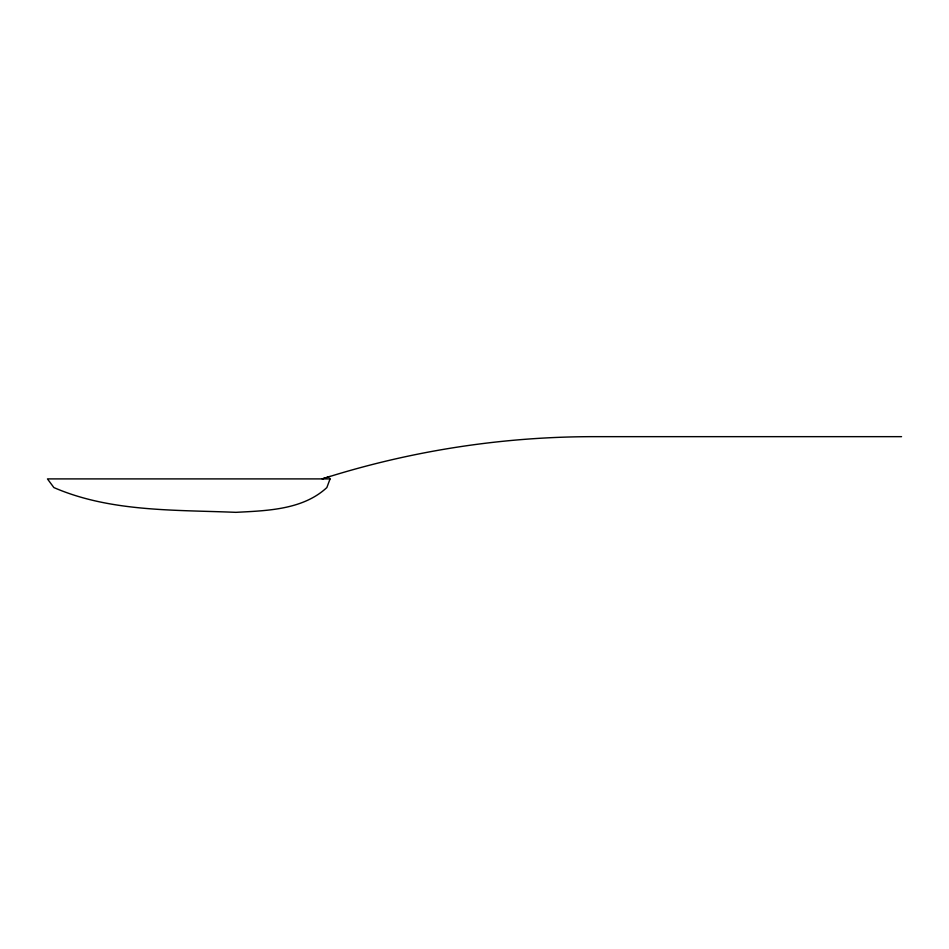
<?xml version="1.0" encoding="UTF-8"?>
<svg xmlns="http://www.w3.org/2000/svg" width="949" height="949" viewBox="0 0 949 949"><rect width="100%" height="100%" fill="white"/><g stroke="black" fill="none" stroke-linecap="round" stroke-linejoin="round"><path stroke-width="1.42" d="M330.074 476.493L322.162 478.901A893.934 893.934 0 0 1 593.706 436.659L901.55 436.659M330.074 478.901L326.859 487.561C302.755 509.91 266.918 510.681 235.862 512.341C175.328 509.791 110.487 512.152 53.868 487.561L47.45 478.901L330.074 478.901"/></g></svg>
